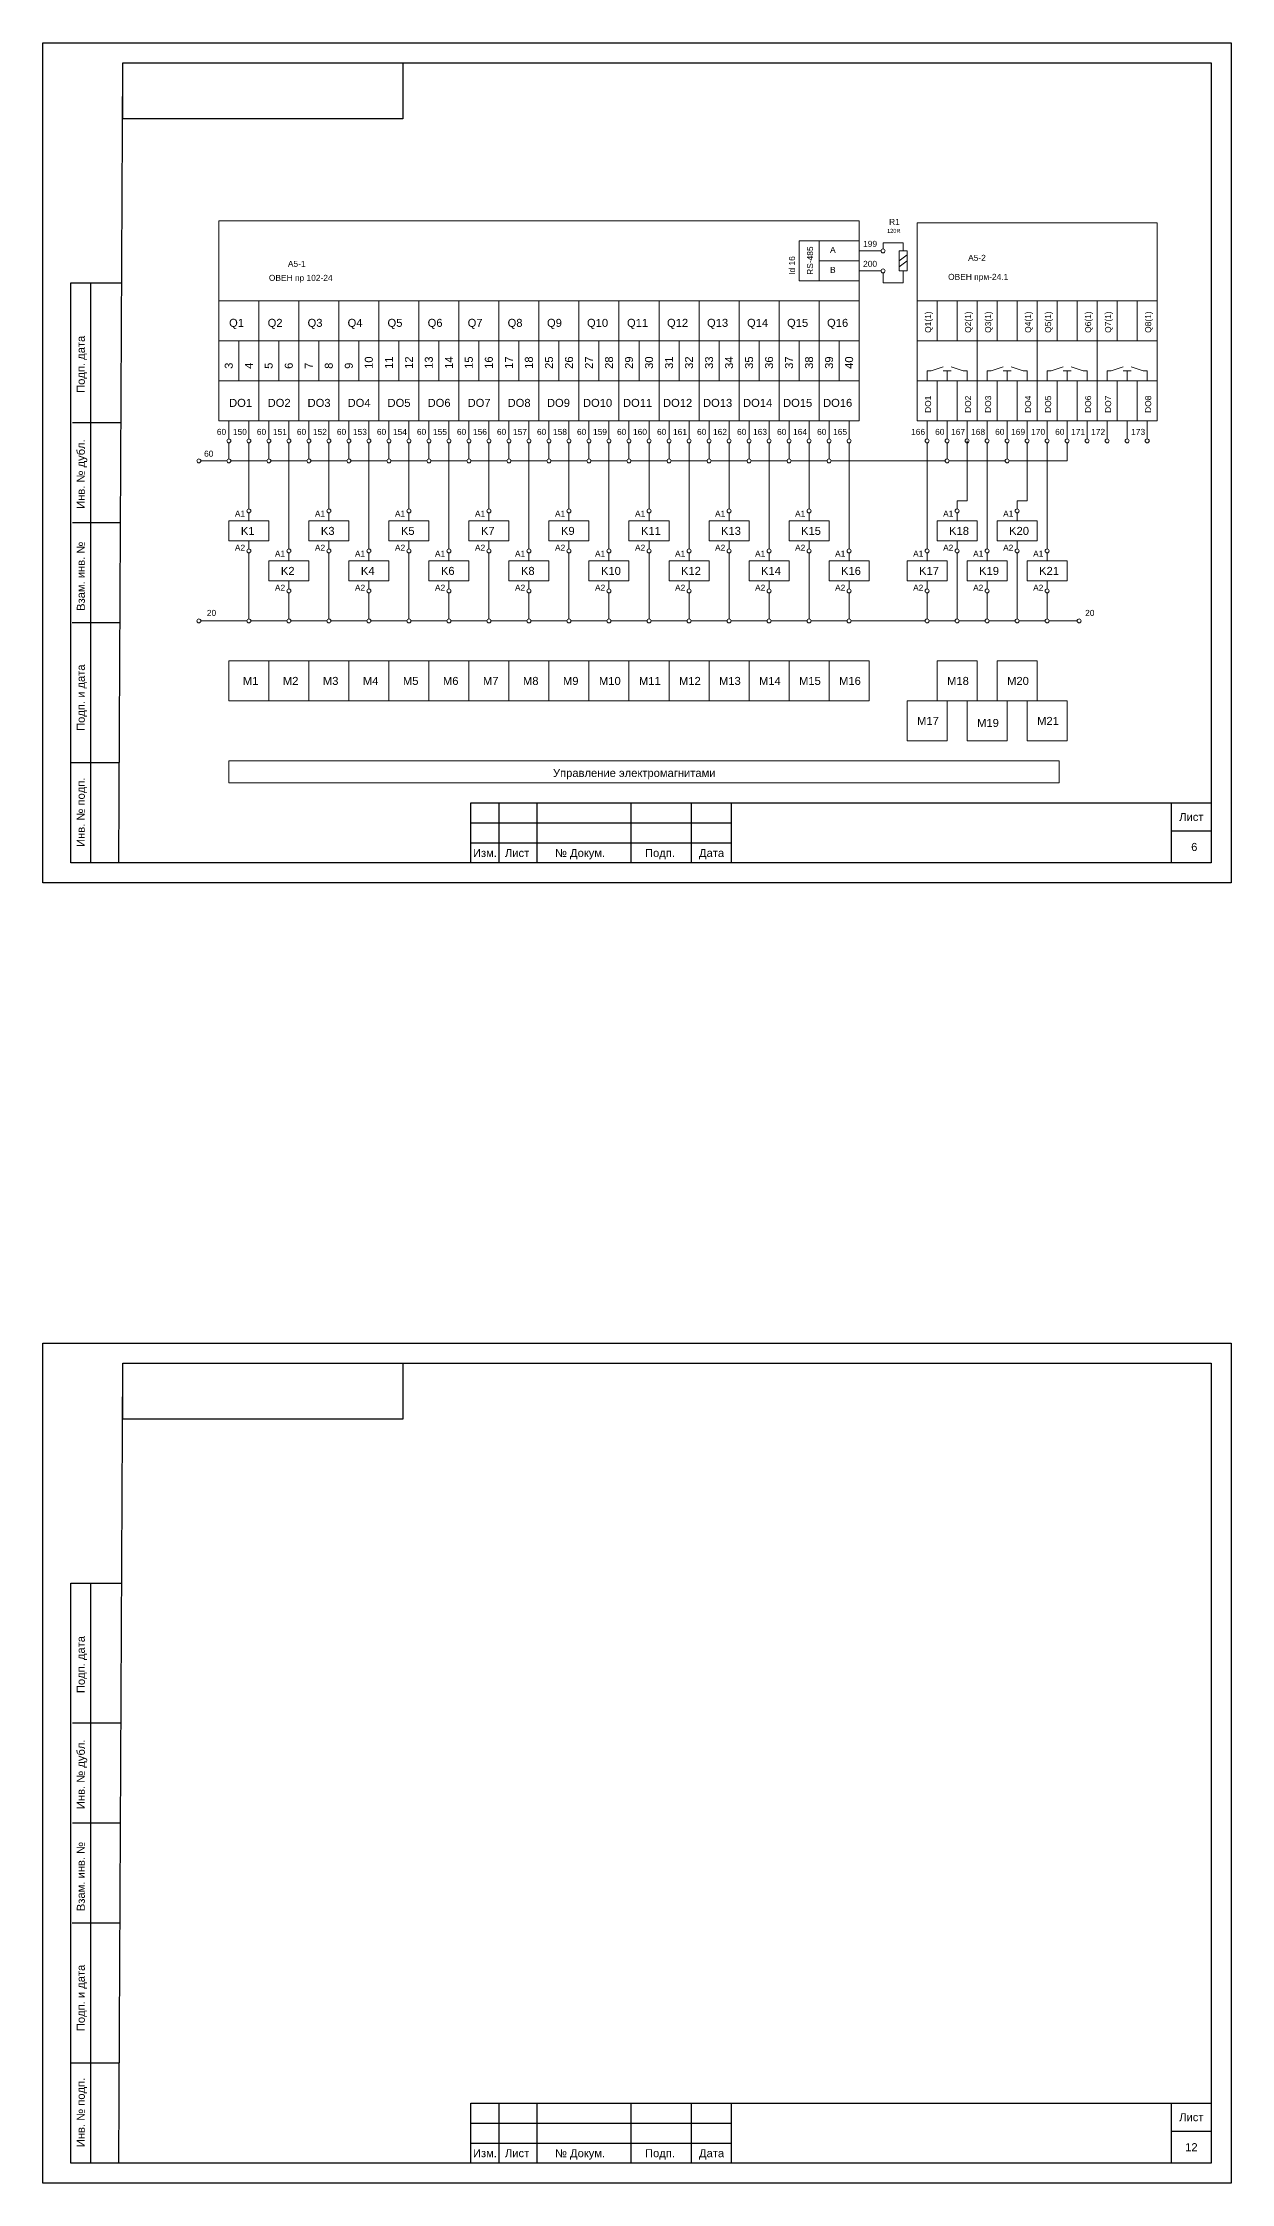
# Model space of a CAD drawing. Header units: millimetres. Extents: x 1674 to 4134, y 3039 to 4116.
# Drawn here: x 3300 to 3597, y 3290 to 3825 of the extents above; entities that cross this region are included whole.
import ezdxf

# ---------------------------------------------------------------- set-up
doc = ezdxf.new("R2010")
doc.units = ezdxf.units.MM
doc.layers.add('Аппаратура', color=7, linetype='Continuous', lineweight=20)
doc.layers.add('Рамки', color=7, linetype='Continuous', lineweight=25)
doc.styles.get("Standard").update_dxf_attribs({"font": 'arial.ttf'})

msp = doc.modelspace()

# ---------------------------------------------------------------- linework, layer by layer
at = {"layer": 'Аппаратура'}
for p, q in [((3504, 3773), (3509.5, 3773)), ((3510, 3773.5), (3510, 3775)), ((3510, 3775), (3515, 3775)), ((3514, 3770.5), (3516, 3772)), ((3515, 3775), (3515, 3773)), ((3504, 3768), (3509.5, 3768)), ((3510, 3767.5), (3510, 3765)), ((3514, 3769), (3516, 3770.5)), ((3515, 3765), (3515, 3768)), ((3510, 3765), (3515, 3765)), ((3344, 3750), (3344, 3760.5)), ((3344, 3760.5), (3354, 3760.5)), ((3354, 3760.5), (3354, 3750.5)), ((3354, 3750), (3354, 3760.5)), ((3354, 3760.5), (3364, 3760.5)), ((3364, 3760.5), (3364, 3750.5)), ((3364, 3750), (3364, 3760.5)), ((3364, 3760.5), (3374, 3760.5)), ((3374, 3760.5), (3374, 3750.5)), ((3374, 3750), (3374, 3760.5)), ((3374, 3760.5), (3384, 3760.5)), ((3384, 3760.5), (3384, 3750.5)), ((3384, 3750), (3384, 3760.5)), ((3384, 3760.5), (3394, 3760.5)), ((3394, 3760.5), (3394, 3750.5)), ((3394, 3750), (3394, 3760.5)), ((3394, 3760.5), (3404, 3760.5)), ((3404, 3760.5), (3404, 3750.5)), ((3404, 3750), (3404, 3760.5)), ((3404, 3760.5), (3414, 3760.5)), ((3414, 3760.5), (3414, 3750.5)), ((3414, 3750), (3414, 3760.5)), ((3414, 3760.5), (3424, 3760.5)), ((3424, 3760.5), (3424, 3750.5)), ((3434, 3760.5), (3424, 3760.5)), ((3424, 3760.5), (3424, 3750.5)), ((3444, 3760.5), (3434, 3760.5)), ((3434, 3760.5), (3434, 3750.5)), ((3434, 3750), (3434, 3760.5)), ((3454, 3760.5), (3444, 3760.5)), ((3444, 3760.5), (3444, 3750.5)), ((3444, 3750), (3444, 3760.5)), ((3464, 3760.5), (3454, 3760.5)), ((3454, 3760.5), (3454, 3750.5)), ((3454, 3750), (3454, 3760.5)), ((3474, 3760.5), (3464, 3760.5)), ((3464, 3760.5), (3464, 3750.5)), ((3464, 3750), (3464, 3760.5)), ((3484, 3760.5), (3474, 3760.5)), ((3474, 3760.5), (3474, 3750.5)), ((3474, 3750), (3474, 3760.5)), ((3494, 3760.5), (3484, 3760.5)), ((3484, 3760.5), (3484, 3750.5)), ((3484, 3750), (3484, 3760.5)), ((3504, 3760.5), (3494, 3760.5)), ((3494, 3760.5), (3494, 3750.5)), ((3494, 3750), (3494, 3760.5)), ((3504, 3750), (3504, 3760.5)), ((3521, 3740.5), (3521, 3743)), ((3521, 3743), (3522, 3743)), ((3522, 3743), (3525, 3744)), ((3526, 3743), (3525, 3743)), ((3525, 3743), (3527, 3743)), ((3526, 3740.5), (3526, 3743)), ((3530, 3743), (3527, 3744)), ((3531, 3743), (3530, 3743)), ((3531, 3740.5), (3531, 3743)), ((3536, 3740.5), (3536, 3743)), ((3536, 3743), (3537, 3743)), ((3537, 3743), (3540, 3744)), ((3541, 3743), (3540, 3743)), ((3540, 3743), (3542, 3743)), ((3541, 3740.5), (3541, 3743)), ((3545, 3743), (3542, 3744)), ((3546, 3743), (3545, 3743)), ((3546, 3740.5), (3546, 3743)), ((3551, 3740.5), (3551, 3743)), ((3551, 3743), (3552, 3743)), ((3552, 3743), (3555, 3744)), ((3556, 3743), (3555, 3743)), ((3555, 3743), (3557, 3743)), ((3556, 3740.5), (3556, 3743)), ((3560, 3743), (3557, 3744)), ((3561, 3743), (3560, 3743)), ((3561, 3740.5), (3561, 3743)), ((3566, 3740.5), (3566, 3743)), ((3566, 3743), (3567, 3743)), ((3567, 3743), (3570, 3744)), ((3571, 3743), (3570, 3743)), ((3570, 3743), (3572, 3743)), ((3571, 3740.5), (3571, 3743)), ((3575, 3743), (3572, 3744)), ((3576, 3743), (3575, 3743)), ((3576, 3740.5), (3576, 3743)), ((3346.5, 3730.5), (3346.5, 3726)), ((3351.5, 3730.5), (3351.5, 3726)), ((3356.5, 3730.5), (3356.5, 3726)), ((3361.5, 3730.5), (3361.5, 3726)), ((3366.5, 3730.5), (3366.5, 3726)), ((3371.5, 3730.5), (3371.5, 3726)), ((3376.5, 3730.5), (3376.5, 3726)), ((3381.5, 3730.5), (3381.5, 3726)), ((3386.5, 3730.5), (3386.5, 3726)), ((3391.5, 3730.5), (3391.5, 3726)), ((3396.5, 3730.5), (3396.5, 3726)), ((3401.5, 3730.5), (3401.5, 3726)), ((3406.5, 3730.5), (3406.5, 3726)), ((3411.5, 3730.5), (3411.5, 3726)), ((3416.5, 3730.5), (3416.5, 3726)), ((3421.5, 3730.5), (3421.5, 3726)), ((3426.5, 3730.5), (3426.5, 3726)), ((3431.5, 3730.5), (3431.5, 3726)), ((3436.5, 3730.5), (3436.5, 3726)), ((3441.5, 3730.5), (3441.5, 3726)), ((3446.5, 3730.5), (3446.5, 3726)), ((3451.5, 3730.5), (3451.5, 3726)), ((3456.5, 3730.5), (3456.5, 3726)), ((3461.5, 3730.5), (3461.5, 3726)), ((3466.5, 3730.5), (3466.5, 3726)), ((3471.5, 3730.5), (3471.5, 3726)), ((3476.5, 3730.5), (3476.5, 3726)), ((3481.5, 3730.5), (3481.5, 3726)), ((3486.5, 3730.5), (3486.5, 3726)), ((3491.5, 3730.5), (3491.5, 3726)), ((3496.5, 3730.5), (3496.5, 3726)), ((3501.5, 3730.5), (3501.5, 3726)), ((3521, 3730.5), (3521, 3726)), ((3526, 3730.5), (3526, 3726)), ((3531, 3730.5), (3531, 3726)), ((3536, 3730.5), (3536, 3726)), ((3541, 3730.5), (3541, 3726)), ((3546, 3730.5), (3546, 3726)), ((3551, 3730.5), (3551, 3726)), ((3556, 3730.5), (3556, 3726)), ((3561, 3730.5), (3561, 3726)), ((3566, 3730.5), (3566, 3726)), ((3571, 3730.5), (3571, 3726)), ((3576, 3730.5), (3576, 3726)), ((3346.5, 3725), (3346.5, 3721)), ((3351.5, 3725), (3351.5, 3708.5)), ((3356.5, 3725), (3356.5, 3721)), ((3361.5, 3725), (3361.5, 3698.5)), ((3366.5, 3725), (3366.5, 3721)), ((3371.5, 3725), (3371.5, 3708.5)), ((3376.5, 3725), (3376.5, 3721)), ((3381.5, 3725), (3381.5, 3698.5)), ((3386.5, 3725), (3386.5, 3721)), ((3391.5, 3725), (3391.5, 3708.5)), ((3396.5, 3725), (3396.5, 3721)), ((3401.5, 3725), (3401.5, 3698.5)), ((3406.5, 3725), (3406.5, 3721)), ((3411.5, 3725), (3411.5, 3708.5)), ((3416.5, 3725), (3416.5, 3721)), ((3421.5, 3725), (3421.5, 3698.5)), ((3426.5, 3725), (3426.5, 3721)), ((3431.5, 3725), (3431.5, 3708.5)), ((3436.5, 3725), (3436.5, 3721)), ((3441.5, 3725), (3441.5, 3698.5)), ((3446.5, 3725), (3446.5, 3721)), ((3451.5, 3725), (3451.5, 3708.5)), ((3456.5, 3725), (3456.5, 3721)), ((3461.5, 3725), (3461.5, 3698.5)), ((3466.5, 3725), (3466.5, 3721)), ((3471.5, 3725), (3471.5, 3708.5)), ((3476.5, 3725), (3476.5, 3721)), ((3481.5, 3725), (3481.5, 3698.5)), ((3486.5, 3725), (3486.5, 3721)), ((3491.5, 3725), (3491.5, 3708.5)), ((3496.5, 3725), (3496.5, 3721)), ((3501.5, 3725), (3501.5, 3698.5)), ((3521, 3725), (3521, 3698.5)), ((3526, 3725), (3526, 3721)), ((3531, 3725.5), (3531, 3710.5)), ((3536, 3725), (3536, 3698.5)), ((3541, 3725), (3541, 3721)), ((3546, 3710.5), (3546, 3725)), ((3551, 3725), (3551, 3698.5)), ((3556, 3725), (3556, 3720.5)), ((3339.5, 3720.5), (3346, 3720.5)), ((3347, 3720.5), (3352, 3720.5)), ((3352, 3720.5), (3356, 3720.5)), ((3357, 3720.5), (3361, 3720.5)), ((3361, 3720.5), (3366, 3720.5)), ((3367, 3720.5), (3372, 3720.5)), ((3372, 3720.5), (3376, 3720.5)), ((3377, 3720.5), (3381, 3720.5)), ((3381, 3720.5), (3386, 3720.5)), ((3387, 3720.5), (3392, 3720.5)), ((3392, 3720.5), (3396, 3720.5)), ((3397, 3720.5), (3401, 3720.5)), ((3401, 3720.5), (3406, 3720.5)), ((3407, 3720.5), (3412, 3720.5)), ((3412, 3720.5), (3416, 3720.5)), ((3417, 3720.5), (3421, 3720.5)), ((3421, 3720.5), (3426, 3720.5)), ((3427, 3720.5), (3432, 3720.5)), ((3432, 3720.5), (3436, 3720.5)), ((3437, 3720.5), (3441, 3720.5)), ((3441, 3720.5), (3446, 3720.5)), ((3447, 3720.5), (3452, 3720.5)), ((3452, 3720.5), (3456, 3720.5)), ((3457, 3720.5), (3461, 3720.5)), ((3461, 3720.5), (3466, 3720.5)), ((3467, 3720.5), (3472, 3720.5)), ((3472, 3720.5), (3476, 3720.5)), ((3477, 3720.5), (3481, 3720.5)), ((3481, 3720.5), (3486, 3720.5)), ((3487, 3720.5), (3492, 3720.5)), ((3492, 3720.5), (3496, 3720.5)), ((3497, 3720.5), (3525.5, 3720.5)), ((3526.5, 3720.5), (3540.5, 3720.5)), ((3541.5, 3720.5), (3556, 3720.5)), ((3528.5, 3710.5), (3531, 3710.5)), ((3528.5, 3710.5), (3528.5, 3708.5)), ((3543.5, 3710.5), (3546, 3710.5)), ((3543.5, 3710.5), (3543.5, 3708.5)), ((3351.5, 3707.5), (3351.5, 3705.5)), ((3371.5, 3707.5), (3371.5, 3705.5)), ((3391.5, 3707.5), (3391.5, 3705.5)), ((3411.5, 3707.5), (3411.5, 3705.5)), ((3431.5, 3707.5), (3431.5, 3705.5)), ((3451.5, 3707.5), (3451.5, 3705.5)), ((3471.5, 3707.5), (3471.5, 3705.5)), ((3491.5, 3707.5), (3491.5, 3705.5)), ((3528.5, 3707.5), (3528.5, 3705.5)), ((3543.5, 3707.5), (3543.5, 3705.5)), ((3351.5, 3700.5), (3351.5, 3698.5)), ((3351.5, 3697.5), (3351.5, 3681)), ((3361.5, 3697.5), (3361.5, 3695.5)), ((3371.5, 3700.5), (3371.5, 3698.5)), ((3371.5, 3697.5), (3371.5, 3681)), ((3381.5, 3697.5), (3381.5, 3695.5)), ((3391.5, 3700.5), (3391.5, 3698.5)), ((3391.5, 3697.5), (3391.5, 3681)), ((3401.5, 3697.5), (3401.5, 3695.5)), ((3411.5, 3700.5), (3411.5, 3698.5)), ((3411.5, 3697.5), (3411.5, 3681)), ((3421.5, 3697.5), (3421.5, 3695.5)), ((3431.5, 3700.5), (3431.5, 3698.5)), ((3431.5, 3697.5), (3431.5, 3681)), ((3441.5, 3697.5), (3441.5, 3695.5)), ((3451.5, 3700.5), (3451.5, 3698.5)), ((3451.5, 3697.5), (3451.5, 3681)), ((3461.5, 3697.5), (3461.5, 3695.5)), ((3471.5, 3700.5), (3471.5, 3698.5)), ((3471.5, 3697.5), (3471.5, 3681)), ((3481.5, 3697.5), (3481.5, 3695.5)), ((3491.5, 3700.5), (3491.5, 3698.5)), ((3491.5, 3697.5), (3491.5, 3681)), ((3501.5, 3697.5), (3501.5, 3695.5)), ((3521, 3697.5), (3521, 3695.5)), ((3528.5, 3700.5), (3528.5, 3698.5)), ((3528.5, 3697.5), (3528.5, 3681)), ((3536, 3697.5), (3536, 3695.5)), ((3543.5, 3698.5), (3543.5, 3700.5)), ((3543.5, 3681), (3543.5, 3697.5)), ((3551, 3697.5), (3551, 3695.5)), ((3361.5, 3690.5), (3361.5, 3688.5)), ((3361.5, 3687.5), (3361.5, 3681)), ((3381.5, 3690.5), (3381.5, 3688.5)), ((3381.5, 3687.5), (3381.5, 3681)), ((3401.5, 3690.5), (3401.5, 3688.5)), ((3401.5, 3687.5), (3401.5, 3681)), ((3421.5, 3690.5), (3421.5, 3688.5)), ((3421.5, 3687.5), (3421.5, 3681)), ((3441.5, 3690.5), (3441.5, 3688.5)), ((3441.5, 3687.5), (3441.5, 3681)), ((3461.5, 3690.5), (3461.5, 3688.5)), ((3461.5, 3687.5), (3461.5, 3681)), ((3481.5, 3690.5), (3481.5, 3688.5)), ((3481.5, 3687.5), (3481.5, 3681)), ((3501.5, 3690.5), (3501.5, 3688.5)), ((3501.5, 3687.5), (3501.5, 3681)), ((3521, 3690.5), (3521, 3688.5)), ((3521, 3687.5), (3521, 3681)), ((3536, 3690.5), (3536, 3688.5)), ((3536, 3687.5), (3536, 3681)), ((3551, 3690.5), (3551, 3688.5)), ((3551, 3687.5), (3551, 3681)), ((3339.5, 3680.5), (3351, 3680.5)), ((3352, 3680.5), (3361, 3680.5)), ((3362, 3680.5), (3369, 3680.5)), ((3364, 3680.5), (3371, 3680.5)), ((3372, 3680.5), (3381, 3680.5)), ((3382, 3680.5), (3389, 3680.5)), ((3384, 3680.5), (3391, 3680.5)), ((3392, 3680.5), (3401, 3680.5)), ((3402, 3680.5), (3409, 3680.5)), ((3404, 3680.5), (3411, 3680.5)), ((3412, 3680.5), (3421, 3680.5)), ((3422, 3680.5), (3429, 3680.5)), ((3424, 3680.5), (3431, 3680.5)), ((3432, 3680.5), (3441, 3680.5)), ((3442, 3680.5), (3449, 3680.5)), ((3444, 3680.5), (3451, 3680.5)), ((3452, 3680.5), (3461, 3680.5)), ((3462, 3680.5), (3469, 3680.5)), ((3464, 3680.5), (3471, 3680.5)), ((3472, 3680.5), (3481, 3680.5)), ((3482, 3680.5), (3489, 3680.5)), ((3484, 3680.5), (3491, 3680.5)), ((3492, 3680.5), (3501, 3680.5)), ((3502, 3680.5), (3511.5, 3680.5)), ((3511.5, 3680.5), (3520.5, 3680.5)), ((3521.5, 3680.5), (3528, 3680.5)), ((3526.5, 3680.5), (3528, 3680.5)), ((3529, 3680.5), (3535.5, 3680.5)), ((3536.5, 3680.5), (3543, 3680.5)), ((3541.5, 3680.5), (3543, 3680.5)), ((3544, 3680.5), (3550.5, 3680.5)), ((3551.5, 3680.5), (3558.5, 3680.5))]:
    msp.add_line(p, q, dxfattribs=at)
for points in [[(3344, 3780.5), (3504, 3780.5), (3504, 3760.5), (3344, 3760.5)], [(3518.5, 3750.5), (3578.5, 3750.5), (3578.5, 3780), (3518.5, 3780)], [(3494, 3775.5), (3489, 3775.5), (3489, 3765.5), (3494, 3765.5)], [(3494, 3775.5), (3504, 3775.5), (3504, 3770.5), (3494, 3770.5)], [(3516, 3773), (3516, 3768), (3514, 3768), (3514, 3773)], [(3494, 3770.5), (3504, 3770.5), (3504, 3765.5), (3494, 3765.5)], [(3523.5, 3750.5), (3518.5, 3750.5), (3518.5, 3760.5), (3523.5, 3760.5)], [(3528.5, 3750.5), (3523.5, 3750.5), (3523.5, 3760.5), (3528.5, 3760.5)], [(3533.5, 3750.5), (3528.5, 3750.5), (3528.5, 3760.5), (3533.5, 3760.5)], [(3538.5, 3750.5), (3533.5, 3750.5), (3533.5, 3760.5), (3538.5, 3760.5)], [(3543.5, 3750.5), (3538.5, 3750.5), (3538.5, 3760.5), (3543.5, 3760.5)], [(3548.5, 3750.5), (3543.5, 3750.5), (3543.5, 3760.5), (3548.5, 3760.5)], [(3553.5, 3750.5), (3548.5, 3750.5), (3548.5, 3760.5), (3553.5, 3760.5)], [(3558.5, 3750.5), (3553.5, 3750.5), (3553.5, 3760.5), (3558.5, 3760.5)], [(3563.5, 3750.5), (3558.5, 3750.5), (3558.5, 3760.5), (3563.5, 3760.5)], [(3568.5, 3750.5), (3563.5, 3750.5), (3563.5, 3760.5), (3568.5, 3760.5)], [(3573.5, 3750.5), (3568.5, 3750.5), (3568.5, 3760.5), (3573.5, 3760.5)], [(3578.5, 3750.5), (3573.5, 3750.5), (3573.5, 3760.5), (3578.5, 3760.5)], [(3344, 3740.5), (3349, 3740.5), (3349, 3750.5), (3344, 3750.5)], [(3349, 3740.5), (3354, 3740.5), (3354, 3750.5), (3349, 3750.5)], [(3354, 3740.5), (3359, 3740.5), (3359, 3750.5), (3354, 3750.5)], [(3359, 3740.5), (3364, 3740.5), (3364, 3750.5), (3359, 3750.5)], [(3364, 3740.5), (3369, 3740.5), (3369, 3750.5), (3364, 3750.5)], [(3369, 3740.5), (3374, 3740.5), (3374, 3750.5), (3369, 3750.5)], [(3374, 3740.5), (3379, 3740.5), (3379, 3750.5), (3374, 3750.5)], [(3379, 3740.5), (3384, 3740.5), (3384, 3750.5), (3379, 3750.5)], [(3384, 3740.5), (3389, 3740.5), (3389, 3750.5), (3384, 3750.5)], [(3389, 3740.5), (3394, 3740.5), (3394, 3750.5), (3389, 3750.5)], [(3394, 3740.5), (3399, 3740.5), (3399, 3750.5), (3394, 3750.5)], [(3399, 3740.5), (3404, 3740.5), (3404, 3750.5), (3399, 3750.5)], [(3404, 3740.5), (3409, 3740.5), (3409, 3750.5), (3404, 3750.5)], [(3409, 3740.5), (3414, 3740.5), (3414, 3750.5), (3409, 3750.5)], [(3414, 3740.5), (3419, 3740.5), (3419, 3750.5), (3414, 3750.5)], [(3419, 3740.5), (3424, 3740.5), (3424, 3750.5), (3419, 3750.5)], [(3429, 3740.5), (3424, 3740.5), (3424, 3750.5), (3429, 3750.5)], [(3434, 3740.5), (3429, 3740.5), (3429, 3750.5), (3434, 3750.5)], [(3439, 3740.5), (3434, 3740.5), (3434, 3750.5), (3439, 3750.5)], [(3444, 3740.5), (3439, 3740.5), (3439, 3750.5), (3444, 3750.5)], [(3449, 3740.5), (3444, 3740.5), (3444, 3750.5), (3449, 3750.5)], [(3454, 3740.5), (3449, 3740.5), (3449, 3750.5), (3454, 3750.5)], [(3459, 3740.5), (3454, 3740.5), (3454, 3750.5), (3459, 3750.5)], [(3464, 3740.5), (3459, 3740.5), (3459, 3750.5), (3464, 3750.5)], [(3469, 3740.5), (3464, 3740.5), (3464, 3750.5), (3469, 3750.5)], [(3474, 3740.5), (3469, 3740.5), (3469, 3750.5), (3474, 3750.5)], [(3479, 3740.5), (3474, 3740.5), (3474, 3750.5), (3479, 3750.5)], [(3484, 3740.5), (3479, 3740.5), (3479, 3750.5), (3484, 3750.5)], [(3489, 3740.5), (3484, 3740.5), (3484, 3750.5), (3489, 3750.5)], [(3494, 3740.5), (3489, 3740.5), (3489, 3750.5), (3494, 3750.5)], [(3499, 3740.5), (3494, 3740.5), (3494, 3750.5), (3499, 3750.5)], [(3504, 3740.5), (3499, 3740.5), (3499, 3750.5), (3504, 3750.5)], [(3518.5, 3740.5), (3533.5, 3740.5), (3533.5, 3750.5), (3518.5, 3750.5)], [(3533.5, 3740.5), (3548.5, 3740.5), (3548.5, 3750.5), (3533.5, 3750.5)], [(3548.5, 3740.5), (3563.5, 3740.5), (3563.5, 3750.5), (3548.5, 3750.5)], [(3563.5, 3740.5), (3578.5, 3740.5), (3578.5, 3750.5), (3563.5, 3750.5)], [(3523.5, 3730.5), (3518.5, 3730.5), (3518.5, 3740.5), (3523.5, 3740.5)], [(3528.5, 3730.5), (3523.5, 3730.5), (3523.5, 3740.5), (3528.5, 3740.5)], [(3533.5, 3730.5), (3528.5, 3730.5), (3528.5, 3740.5), (3533.5, 3740.5)], [(3538.5, 3730.5), (3533.5, 3730.5), (3533.5, 3740.5), (3538.5, 3740.5)], [(3543.5, 3730.5), (3538.5, 3730.5), (3538.5, 3740.5), (3543.5, 3740.5)], [(3548.5, 3730.5), (3543.5, 3730.5), (3543.5, 3740.5), (3548.5, 3740.5)], [(3553.5, 3730.5), (3548.5, 3730.5), (3548.5, 3740.5), (3553.5, 3740.5)], [(3558.5, 3730.5), (3553.5, 3730.5), (3553.5, 3740.5), (3558.5, 3740.5)], [(3563.5, 3730.5), (3558.5, 3730.5), (3558.5, 3740.5), (3563.5, 3740.5)], [(3568.5, 3730.5), (3563.5, 3730.5), (3563.5, 3740.5), (3568.5, 3740.5)], [(3573.5, 3730.5), (3568.5, 3730.5), (3568.5, 3740.5), (3573.5, 3740.5)], [(3578.5, 3730.5), (3573.5, 3730.5), (3573.5, 3740.5), (3578.5, 3740.5)], [(3346.5, 3705.5), (3356.5, 3705.5), (3356.5, 3700.5), (3346.5, 3700.5)], [(3366.5, 3705.5), (3376.5, 3705.5), (3376.5, 3700.5), (3366.5, 3700.5)], [(3386.5, 3705.5), (3396.5, 3705.5), (3396.5, 3700.5), (3386.5, 3700.5)], [(3406.5, 3705.5), (3416.5, 3705.5), (3416.5, 3700.5), (3406.5, 3700.5)], [(3426.5, 3705.5), (3436.5, 3705.5), (3436.5, 3700.5), (3426.5, 3700.5)], [(3446.5, 3705.5), (3456.5, 3705.5), (3456.5, 3700.5), (3446.5, 3700.5)], [(3466.5, 3705.5), (3476.5, 3705.5), (3476.5, 3700.5), (3466.5, 3700.5)], [(3486.5, 3705.5), (3496.5, 3705.5), (3496.5, 3700.5), (3486.5, 3700.5)], [(3523.5, 3705.5), (3533.5, 3705.5), (3533.5, 3700.5), (3523.5, 3700.5)], [(3538.5, 3705.5), (3548.5, 3705.5), (3548.5, 3700.5), (3538.5, 3700.5)], [(3356.5, 3695.5), (3366.5, 3695.5), (3366.5, 3690.5), (3356.5, 3690.5)], [(3376.5, 3695.5), (3386.5, 3695.5), (3386.5, 3690.5), (3376.5, 3690.5)], [(3396.5, 3695.5), (3406.5, 3695.5), (3406.5, 3690.5), (3396.5, 3690.5)], [(3416.5, 3695.5), (3426.5, 3695.5), (3426.5, 3690.5), (3416.5, 3690.5)], [(3436.5, 3695.5), (3446.5, 3695.5), (3446.5, 3690.5), (3436.5, 3690.5)], [(3456.5, 3695.5), (3466.5, 3695.5), (3466.5, 3690.5), (3456.5, 3690.5)], [(3476.5, 3695.5), (3486.5, 3695.5), (3486.5, 3690.5), (3476.5, 3690.5)], [(3496.5, 3695.5), (3506.5, 3695.5), (3506.5, 3690.5), (3496.5, 3690.5)], [(3516, 3695.5), (3526, 3695.5), (3526, 3690.5), (3516, 3690.5)], [(3531, 3695.5), (3541, 3695.5), (3541, 3690.5), (3531, 3690.5)], [(3546, 3695.5), (3556, 3695.5), (3556, 3690.5), (3546, 3690.5)], [(3346.5, 3670.5), (3356.5, 3670.5), (3356.5, 3660.5), (3346.5, 3660.5)], [(3356.5, 3670.5), (3366.5, 3670.5), (3366.5, 3660.5), (3356.5, 3660.5)], [(3366.5, 3670.5), (3376.5, 3670.5), (3376.5, 3660.5), (3366.5, 3660.5)], [(3376.5, 3670.5), (3386.5, 3670.5), (3386.5, 3660.5), (3376.5, 3660.5)], [(3386.5, 3670.5), (3396.5, 3670.5), (3396.5, 3660.5), (3386.5, 3660.5)], [(3396.5, 3670.5), (3406.5, 3670.5), (3406.5, 3660.5), (3396.5, 3660.5)], [(3406.5, 3670.5), (3416.5, 3670.5), (3416.5, 3660.5), (3406.5, 3660.5)], [(3416.5, 3670.5), (3426.5, 3670.5), (3426.5, 3660.5), (3416.5, 3660.5)], [(3426.5, 3670.5), (3436.5, 3670.5), (3436.5, 3660.5), (3426.5, 3660.5)], [(3436.5, 3670.5), (3446.5, 3670.5), (3446.5, 3660.5), (3436.5, 3660.5)], [(3446.5, 3670.5), (3456.5, 3670.5), (3456.5, 3660.5), (3446.5, 3660.5)], [(3456.5, 3670.5), (3466.5, 3670.5), (3466.5, 3660.5), (3456.5, 3660.5)], [(3466.5, 3670.5), (3476.5, 3670.5), (3476.5, 3660.5), (3466.5, 3660.5)], [(3476.5, 3670.5), (3486.5, 3670.5), (3486.5, 3660.5), (3476.5, 3660.5)], [(3486.5, 3670.5), (3496.5, 3670.5), (3496.5, 3660.5), (3486.5, 3660.5)], [(3496.5, 3670.5), (3506.5, 3670.5), (3506.5, 3660.5), (3496.5, 3660.5)], [(3523.5, 3670.5), (3533.5, 3670.5), (3533.5, 3660.5), (3523.5, 3660.5)], [(3538.5, 3670.5), (3548.5, 3670.5), (3548.5, 3660.5), (3538.5, 3660.5)], [(3516, 3660.5), (3526, 3660.5), (3526, 3650.5), (3516, 3650.5)], [(3531, 3660.5), (3541, 3660.5), (3541, 3650.5), (3531, 3650.5)], [(3546, 3660.5), (3556, 3660.5), (3556, 3650.5), (3546, 3650.5)], [(3346.5, 3645.5), (3554, 3645.5), (3554, 3640), (3346.5, 3640)]]:
    msp.add_lwpolyline(points, close=True, dxfattribs=at)
for points in [[(3349, 3740.5), (3344, 3740.5), (3344, 3730.5), (3349, 3730.5)], [(3349, 3730.5), (3354, 3730.5), (3354, 3740.5), (3349, 3740.5)], [(3359, 3740.5), (3354, 3740.5), (3354, 3730.5), (3359, 3730.5)], [(3359, 3730.5), (3364, 3730.5), (3364, 3740.5), (3359, 3740.5)], [(3369, 3740.5), (3364, 3740.5), (3364, 3730.5), (3369, 3730.5)], [(3369, 3730.5), (3374, 3730.5), (3374, 3740.5), (3369, 3740.5)], [(3379, 3740.5), (3374, 3740.5), (3374, 3730.5), (3379, 3730.5)], [(3379, 3730.5), (3384, 3730.5), (3384, 3740.5), (3379, 3740.5)], [(3389, 3740.5), (3384, 3740.5), (3384, 3730.5), (3389, 3730.5)], [(3389, 3730.5), (3394, 3730.5), (3394, 3740.5), (3389, 3740.5)], [(3399, 3740.5), (3394, 3740.5), (3394, 3730.5), (3399, 3730.5)], [(3399, 3730.5), (3404, 3730.5), (3404, 3740.5), (3399, 3740.5)], [(3409, 3740.5), (3404, 3740.5), (3404, 3730.5), (3409, 3730.5)], [(3409, 3730.5), (3414, 3730.5), (3414, 3740.5), (3409, 3740.5)], [(3419, 3740.5), (3414, 3740.5), (3414, 3730.5), (3419, 3730.5)], [(3419, 3730.5), (3424, 3730.5), (3424, 3740.5), (3419, 3740.5)], [(3429, 3730.5), (3424, 3730.5), (3424, 3740.5), (3429, 3740.5)], [(3429, 3740.5), (3434, 3740.5), (3434, 3730.5), (3429, 3730.5)], [(3439, 3730.5), (3434, 3730.5), (3434, 3740.5), (3439, 3740.5)], [(3439, 3740.5), (3444, 3740.5), (3444, 3730.5), (3439, 3730.5)], [(3449, 3730.5), (3444, 3730.5), (3444, 3740.5), (3449, 3740.5)], [(3449, 3740.5), (3454, 3740.5), (3454, 3730.5), (3449, 3730.5)], [(3459, 3730.5), (3454, 3730.5), (3454, 3740.5), (3459, 3740.5)], [(3459, 3740.5), (3464, 3740.5), (3464, 3730.5), (3459, 3730.5)], [(3469, 3730.5), (3464, 3730.5), (3464, 3740.5), (3469, 3740.5)], [(3469, 3740.5), (3474, 3740.5), (3474, 3730.5), (3469, 3730.5)], [(3479, 3730.5), (3474, 3730.5), (3474, 3740.5), (3479, 3740.5)], [(3479, 3740.5), (3484, 3740.5), (3484, 3730.5), (3479, 3730.5)], [(3489, 3730.5), (3484, 3730.5), (3484, 3740.5), (3489, 3740.5)], [(3489, 3740.5), (3494, 3740.5), (3494, 3730.5), (3489, 3730.5)], [(3499, 3730.5), (3494, 3730.5), (3494, 3740.5), (3499, 3740.5)], [(3499, 3740.5), (3504, 3740.5), (3504, 3730.5), (3499, 3730.5)]]:
    msp.add_lwpolyline(points, dxfattribs=at)
for centre in [(3510, 3773), (3510, 3768), (3346.5, 3725.5), (3351.5, 3725.5), (3356.5, 3725.5), (3361.5, 3725.5), (3366.5, 3725.5), (3371.5, 3725.5), (3376.5, 3725.5), (3381.5, 3725.5), (3386.5, 3725.5), (3391.5, 3725.5), (3396.5, 3725.5), (3401.5, 3725.5), (3406.5, 3725.5), (3411.5, 3725.5), (3416.5, 3725.5), (3421.5, 3725.5), (3426.5, 3725.5), (3431.5, 3725.5), (3436.5, 3725.5), (3441.5, 3725.5), (3446.5, 3725.5), (3451.5, 3725.5), (3456.5, 3725.5), (3461.5, 3725.5), (3466.5, 3725.5), (3471.5, 3725.5), (3476.5, 3725.5), (3481.5, 3725.5), (3486.5, 3725.5), (3491.5, 3725.5), (3496.5, 3725.5), (3501.5, 3725.5), (3521, 3725.5), (3526, 3725.5), (3531, 3725.5), (3536, 3725.5), (3541, 3725.5), (3546, 3725.5), (3551, 3725.5), (3556, 3725.5), (3561, 3725.5), (3566, 3725.5), (3571, 3725.5), (3576, 3725.5), (3339, 3720.5), (3346.5, 3720.5), (3356.5, 3720.5), (3366.5, 3720.5), (3376.5, 3720.5), (3386.5, 3720.5), (3396.5, 3720.5), (3406.5, 3720.5), (3416.5, 3720.5), (3426.5, 3720.5), (3436.5, 3720.5), (3446.5, 3720.5), (3456.5, 3720.5), (3466.5, 3720.5), (3476.5, 3720.5), (3486.5, 3720.5), (3496.5, 3720.5), (3526, 3720.5), (3541, 3720.5), (3351.5, 3708), (3371.5, 3708), (3391.5, 3708), (3411.5, 3708), (3431.5, 3708), (3451.5, 3708), (3471.5, 3708), (3491.5, 3708), (3528.5, 3708), (3543.5, 3708), (3351.5, 3698), (3361.5, 3698), (3371.5, 3698), (3381.5, 3698), (3391.5, 3698), (3401.5, 3698), (3411.5, 3698), (3421.5, 3698), (3431.5, 3698), (3441.5, 3698), (3451.5, 3698), (3461.5, 3698), (3471.5, 3698), (3481.5, 3698), (3491.5, 3698), (3501.5, 3698), (3521, 3698), (3528.5, 3698), (3536, 3698), (3543.5, 3698), (3551, 3698), (3361.5, 3688), (3381.5, 3688), (3401.5, 3688), (3421.5, 3688), (3441.5, 3688), (3461.5, 3688), (3481.5, 3688), (3501.5, 3688), (3521, 3688), (3536, 3688), (3551, 3688), (3339, 3680.5), (3351.5, 3680.5), (3361.5, 3680.5), (3371.5, 3680.5), (3381.5, 3680.5), (3391.5, 3680.5), (3401.5, 3680.5), (3411.5, 3680.5), (3421.5, 3680.5), (3431.5, 3680.5), (3441.5, 3680.5), (3451.5, 3680.5), (3461.5, 3680.5), (3471.5, 3680.5), (3481.5, 3680.5), (3491.5, 3680.5), (3501.5, 3680.5), (3521, 3680.5), (3528.5, 3680.5), (3536, 3680.5), (3543.5, 3680.5), (3551, 3680.5), (3559, 3680.5)]:
    msp.add_circle(centre, 0.5, dxfattribs=at)
at = {"layer": 'Рамки'}
for p, q in [((3319, 3620), (3320, 3820)), ((3320, 3820), (3592, 3820)), ((3592, 3820), (3592, 3620)), ((3307, 3765), (3319.72, 3765)), ((3307, 3620), (3307, 3765)), ((3312, 3620), (3312, 3765)), ((3319.42, 3730), (3307.42, 3730)), ((3319.42, 3705), (3307.42, 3705)), ((3319.3, 3680), (3307.3, 3680)), ((3319.12, 3645), (3307.12, 3645)), ((3319.12, 3645), (3307.12, 3645)), ((3319.12, 3645), (3307.12, 3645)), ((3414, 3635), (3414, 3620)), ((3423.5, 3635), (3423.5, 3620)), ((3447, 3635), (3447, 3620)), ((3462, 3635), (3462, 3620)), ((3582, 3635), (3582, 3620)), ((3407, 3630), (3472, 3630)), ((3582, 3628), (3592, 3628)), ((3407, 3625), (3472, 3625)), ((3319, 3620), (3307, 3620)), ((3592, 3620), (3319, 3620)), ((3319, 3295), (3320, 3495)), ((3320, 3495), (3592, 3495)), ((3592, 3495), (3592, 3295)), ((3307, 3440), (3319.72, 3440)), ((3307, 3295), (3307, 3440)), ((3312, 3295), (3312, 3440)), ((3319.42, 3405), (3307.42, 3405)), ((3319.42, 3380), (3307.42, 3380)), ((3319.3, 3355), (3307.3, 3355)), ((3319.12, 3320), (3307.12, 3320)), ((3319.12, 3320), (3307.12, 3320)), ((3319.12, 3320), (3307.12, 3320)), ((3414, 3310), (3414, 3295)), ((3423.5, 3310), (3423.5, 3295)), ((3447, 3310), (3447, 3295)), ((3462, 3310), (3462, 3295)), ((3582, 3310), (3582, 3295)), ((3407, 3305), (3472, 3305)), ((3582, 3303), (3592, 3303)), ((3407, 3300), (3472, 3300)), ((3319, 3295), (3307, 3295)), ((3592, 3295), (3319, 3295))]:
    msp.add_line(p, q, dxfattribs=at)
for points in [[(3300, 3825), (3597, 3825), (3597, 3615), (3300, 3615)], [(3320, 3820), (3390, 3820), (3390, 3806), (3320, 3806)], [(3407, 3620), (3407, 3635), (3592, 3635), (3592, 3620)], [(3407, 3635), (3472, 3635), (3472, 3620), (3407, 3620)], [(3300, 3500), (3597, 3500), (3597, 3290), (3300, 3290)], [(3320, 3495), (3390, 3495), (3390, 3481), (3320, 3481)], [(3407, 3295), (3407, 3310), (3592, 3310), (3592, 3295)], [(3407, 3310), (3472, 3310), (3472, 3295), (3407, 3295)]]:
    msp.add_lwpolyline(points, close=True, dxfattribs=at)

# ---------------------------------------------------------------- texts
at = {"layer": 'Аппаратура'}
for s, height, p in [('120R', 1, (3511, 3777.5)), ('R1', 1.5, (3511.5, 3779.5)), ('A', 1.5, (3496.75, 3772.5)), ('199', 1.5, (3505, 3774)), ('A5-2', 1.5, (3531.25, 3770.5)), ('ОВЕН пр 102-24', 1.5, (3356.5, 3765.5)), ('A5-1', 1.5, (3361.25, 3769)), ('B', 1.5, (3496.75, 3767.5)), ('200', 1.5, (3505, 3769)), ('ОВЕН прм-24.1', 1.5, (3526.25, 3765.75)), ('Q1', 2, (3346.55, 3754)), ('Q2', 2, (3356.19, 3754)), ('Q3', 2, (3366.17, 3754)), ('Q4', 2, (3376.17, 3754)), ('Q5', 2, (3386.15, 3754)), ('Q6', 2, (3396.17, 3754)), ('Q7', 2, (3406.17, 3754)), ('Q8', 2, (3416.16, 3754)), ('Q9', 2, (3426, 3754)), ('Q10', 2, (3436, 3754)), ('Q11', 2, (3446, 3754)), ('Q12', 2, (3456, 3754)), ('Q13', 2, (3466, 3754)), ('Q14', 2, (3476, 3754)), ('Q15', 2, (3486, 3754)), ('Q16', 2, (3496, 3754)), ('DO1', 2, (3346.55, 3734)), ('DO2', 2, (3356.19, 3734)), ('DO3', 2, (3366.17, 3734)), ('DO4', 2, (3376.17, 3734)), ('DO5', 2, (3386.15, 3734)), ('DO6', 2, (3396.17, 3734)), ('DO7', 2, (3406.17, 3734)), ('DO8', 2, (3416.16, 3734)), ('DO9', 2, (3426, 3734)), ('DO10', 2, (3435, 3734)), ('DO11', 2, (3445, 3734)), ('DO12', 2, (3455, 3734)), ('DO13', 2, (3465, 3734)), ('DO14', 2, (3475, 3734)), ('DO15', 2, (3485, 3734)), ('DO16', 2, (3495, 3734)), ('60', 1.5, (3343.5, 3727)), ('150', 1.5, (3347.5, 3727)), ('60', 1.5, (3353.5, 3727)), ('151', 1.5, (3357.5, 3727)), ('60', 1.5, (3363.5, 3727)), ('152', 1.5, (3367.5, 3727)), ('60', 1.5, (3373.5, 3727)), ('153', 1.5, (3377.5, 3727)), ('60', 1.5, (3383.5, 3727)), ('154', 1.5, (3387.5, 3727)), ('60', 1.5, (3393.5, 3727)), ('155', 1.5, (3397.5, 3727)), ('60', 1.5, (3403.5, 3727)), ('156', 1.5, (3407.5, 3727)), ('60', 1.5, (3413.5, 3727)), ('157', 1.5, (3417.5, 3727)), ('60', 1.5, (3423.5, 3727)), ('158', 1.5, (3427.5, 3727)), ('60', 1.5, (3433.5, 3727)), ('159', 1.5, (3437.5, 3727)), ('60', 1.5, (3443.5, 3727)), ('160', 1.5, (3447.5, 3727)), ('60', 1.5, (3453.5, 3727)), ('161', 1.5, (3457.5, 3727)), ('60', 1.5, (3463.5, 3727)), ('162', 1.5, (3467.5, 3727)), ('60', 1.5, (3473.5, 3727)), ('163', 1.5, (3477.5, 3727)), ('60', 1.5, (3483.5, 3727)), ('164', 1.5, (3487.5, 3727)), ('60', 1.5, (3493.5, 3727)), ('165', 1.5, (3497.5, 3727)), ('166', 1.5, (3517, 3727)), ('60', 1.5, (3523, 3727)), ('167', 1.5, (3527, 3727)), ('168', 1.5, (3532, 3727)), ('60', 1.5, (3538, 3727)), ('169', 1.5, (3542, 3727)), ('170', 1.5, (3547, 3727)), ('60', 1.5, (3553, 3727)), ('171', 1.5, (3557, 3727)), ('172', 1.5, (3562, 3727)), ('173', 1.5, (3572, 3727)), ('60', 1.5, (3340.3, 3721.55)), ('A1', 1.5, (3348, 3706.55)), ('A1', 1.5, (3368, 3706.55)), ('A1', 1.5, (3388, 3706.55)), ('A1', 1.5, (3408, 3706.55)), ('A1', 1.5, (3428, 3706.55)), ('A1', 1.5, (3448, 3706.55)), ('A1', 1.5, (3468, 3706.55)), ('A1', 1.5, (3488, 3706.55)), ('A1', 1.5, (3525, 3706.55)), ('A1', 1.5, (3540, 3706.55)), ('K1', 2, (3349.5, 3702)), ('K3', 2, (3369.5, 3702)), ('K5', 2, (3389.5, 3702)), ('K7', 2, (3409.5, 3702)), ('K9', 2, (3429.5, 3702)), ('K11', 2, (3449.5, 3702)), ('K13', 2, (3469.5, 3702)), ('K15', 2, (3489.5, 3702)), ('K18', 2, (3526.5, 3702)), ('K20', 2, (3541.5, 3702)), ('A2', 1.5, (3348, 3698.05)), ('A1', 1.5, (3358, 3696.55)), ('A2', 1.5, (3368, 3698.05)), ('A1', 1.5, (3378, 3696.55)), ('A2', 1.5, (3388, 3698.05)), ('A1', 1.5, (3398, 3696.55)), ('A2', 1.5, (3408, 3698.05)), ('A1', 1.5, (3418, 3696.55)), ('A2', 1.5, (3428, 3698.05)), ('A1', 1.5, (3438, 3696.55)), ('A2', 1.5, (3448, 3698.05)), ('A1', 1.5, (3458, 3696.55)), ('A2', 1.5, (3468, 3698.05)), ('A1', 1.5, (3478, 3696.55)), ('A2', 1.5, (3488, 3698.05)), ('A1', 1.5, (3498, 3696.55)), ('A1', 1.5, (3517.5, 3696.55)), ('A2', 1.5, (3525, 3698.05)), ('A1', 1.5, (3532.5, 3696.55)), ('A2', 1.5, (3540, 3698.05)), ('A1', 1.5, (3547.5, 3696.55)), ('K2', 2, (3359.5, 3692)), ('K4', 2, (3379.5, 3692)), ('K6', 2, (3399.5, 3692)), ('K8', 2, (3419.5, 3692)), ('K10', 2, (3439.5, 3692)), ('K12', 2, (3459.5, 3692)), ('K14', 2, (3479.5, 3692)), ('K16', 2, (3499.5, 3692)), ('K17', 2, (3519, 3692)), ('K19', 2, (3534, 3692)), ('K21', 2, (3549, 3692)), ('A2', 1.5, (3358, 3688.05)), ('A2', 1.5, (3378, 3688.05)), ('A2', 1.5, (3398, 3688.05)), ('A2', 1.5, (3418, 3688.05)), ('A2', 1.5, (3438, 3688.05)), ('A2', 1.5, (3458, 3688.05)), ('A2', 1.5, (3478, 3688.05)), ('A2', 1.5, (3498, 3688.05)), ('A2', 1.5, (3517.5, 3688.05)), ('A2', 1.5, (3532.5, 3688.05)), ('A2', 1.5, (3547.5, 3688.05)), ('20', 1.5, (3341, 3681.75)), ('20', 1.5, (3560.5, 3681.75)), ('M1', 2, (3350, 3664.5)), ('M2', 2, (3360, 3664.5)), ('M3', 2, (3370, 3664.5)), ('M4', 2, (3380, 3664.5)), ('M5', 2, (3390, 3664.5)), ('M6', 2, (3400, 3664.5)), ('M7', 2, (3410, 3664.5)), ('M8', 2, (3420, 3664.5)), ('M9', 2, (3430, 3664.5)), ('M10', 2, (3439, 3664.5)), ('M11', 2, (3449, 3664.5)), ('M12', 2, (3459, 3664.5)), ('M13', 2, (3469, 3664.5)), ('M14', 2, (3479, 3664.5)), ('M15', 2, (3489, 3664.5)), ('M16', 2, (3499, 3664.5)), ('M18', 2, (3526, 3664.5)), ('M20', 2, (3541, 3664.5)), ('M17', 2, (3518.5, 3654.5)), ('M19', 2, (3533.5, 3654)), ('M21', 2, (3548.5, 3654.5)), ('Управление электромагнитами', 2, (3427.5, 3641.5))]:
    msp.add_text(s, height=height, dxfattribs=at).set_placement(p)
for s, height, p in [('RS-485', 1.5, (3492.5, 3767)), ('Id 16', 1.5, (3488, 3767)), ('Q1(1)', 1.5, (3522, 3752.5)), ('Q2(1)', 1.5, (3532, 3752.5)), ('Q3(1)', 1.5, (3537, 3752.5)), ('Q4(1)', 1.5, (3547, 3752.5)), ('Q5(1)', 1.5, (3552, 3752.5)), ('Q6(1)', 1.5, (3562, 3752.5)), ('Q7(1)', 1.5, (3567, 3752.5)), ('Q8(1)', 1.5, (3577, 3752.5)), ('10', 2, (3382.47, 3743.5)), ('11', 2, (3387.51, 3743.5)), ('12', 2, (3392.51, 3743.5)), ('13', 2, (3397.47, 3743.5)), ('14', 2, (3402.51, 3743.5)), ('15', 2, (3407.47, 3743.5)), ('16', 2, (3412.47, 3743.5)), ('17', 2, (3417.51, 3743.5)), ('18', 2, (3422.47, 3743.5)), ('25', 2, (3427.5, 3743.5)), ('26', 2, (3432.5, 3743.5)), ('27', 2, (3437.5, 3743.5)), ('28', 2, (3442.5, 3743.5)), ('29', 2, (3447.5, 3743.5)), ('30', 2, (3452.5, 3743.5)), ('31', 2, (3457.5, 3743.5)), ('32', 2, (3462.5, 3743.5)), ('33', 2, (3467.5, 3743.5)), ('34', 2, (3472.5, 3743.5)), ('35', 2, (3477.5, 3743.5)), ('36', 2, (3482.5, 3743.5)), ('37', 2, (3487.5, 3743.5)), ('38', 2, (3492.5, 3743.5)), ('39', 2, (3497.5, 3743.5)), ('40', 2, (3502.5, 3743.5)), ('3', 2, (3347.47, 3743.5)), ('4', 2, (3352.5, 3743.5)), ('5', 2, (3357.44, 3743.5)), ('6', 2, (3362.47, 3743.5)), ('7', 2, (3367.47, 3743.5)), ('8', 2, (3372.47, 3743.5)), ('9', 2, (3377.47, 3743.5)), ('DO1', 1.5, (3522, 3732.5)), ('DO2', 1.5, (3532, 3732.5)), ('DO3', 1.5, (3537, 3732.5)), ('DO4', 1.5, (3547, 3732.5)), ('DO5', 1.5, (3552, 3732.5)), ('DO6', 1.5, (3562, 3732.5)), ('DO7', 1.5, (3567, 3732.5)), ('DO8', 1.5, (3577, 3732.5))]:
    msp.add_text(s, height=height, rotation=90, dxfattribs=at).set_placement(p)
at = {"layer": 'Рамки'}
for s, p in [('Подп. дата', (3310.5, 3737.5)), ('Инв. № дубл.', (3310.5, 3708.5)), ('Взам. инв. №', (3310.5, 3683)), ('Подп. и дата', (3310.5, 3653)), ('Инв. № подп.', (3310.5, 3624)), ('Подп. дата', (3310.5, 3412.5)), ('Инв. № дубл.', (3310.5, 3383.5)), ('Взам. инв. №', (3310.5, 3358)), ('Подп. и дата', (3310.5, 3328)), ('Инв. № подп.', (3310.5, 3299))]:
    msp.add_text(s, height=2, rotation=90, dxfattribs=at).set_placement(p)
for s, p in [('Лист', (3584, 3630.5)), ('Изм.', (3407.5, 3621.5)), ('Лист', (3415.5, 3621.5)), ('№ Докум.', (3428, 3621.5)), ('Подп.', (3450.5, 3621.5)), ('Дата', (3464, 3621.5)), ('6', (3587, 3623)), ('Лист', (3584, 3305.5)), ('Изм.', (3407.5, 3296.5)), ('Лист', (3415.5, 3296.5)), ('№ Докум.', (3428, 3296.5)), ('Подп.', (3450.5, 3296.5)), ('Дата', (3464, 3296.5)), ('12', (3585.5, 3298))]:
    msp.add_text(s, height=2, dxfattribs=at).set_placement(p)

doc.saveas('drawing.dxf')
